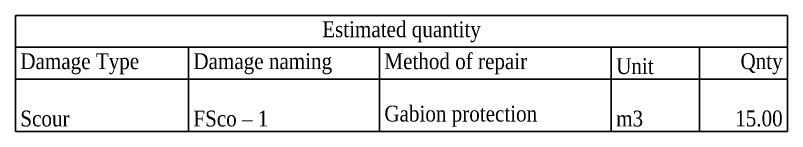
# Model space of a CAD drawing. Header units: inches. Extents: x 40 to 133.2, y -14.3 to 41.6.
# Drawn here: x 124.4 to 133.16, y 4.64 to 5.96 of the extents above; entities that cross this region are included whole.
import ezdxf

# ---------------------------------------------------------------- set-up
doc = ezdxf.new("R2010")
doc.units = ezdxf.units.IN
doc.header["$MEASUREMENT"] = 0
doc.styles.get("Standard").update_dxf_attribs({"font": 'GARA.TTF'})

msp = doc.modelspace()

# ---------------------------------------------------------------- linework, layer by layer
for p, q in [((124.4025, 5.9579), (126.3654, 5.9579)), ((124.4025, 5.9579), (124.4025, 5.5959)), ((126.3654, 5.9579), (128.5321, 5.9579)), ((128.5321, 5.9579), (131.1617, 5.9579)), ((131.1617, 5.9579), (132.1617, 5.9579)), ((132.1617, 5.9579), (133.1617, 5.9579)), ((133.1617, 5.9579), (133.1617, 5.5959)), ((124.4025, 5.5959), (126.3654, 5.5959)), ((124.4025, 5.5959), (124.4025, 5.2337)), ((126.3654, 5.5959), (128.5321, 5.5959)), ((126.3654, 5.5959), (126.3654, 5.2337)), ((128.5321, 5.5959), (131.1617, 5.5959)), ((128.5321, 5.5959), (128.5321, 5.2337)), ((131.1617, 5.5959), (132.1617, 5.5959)), ((131.1617, 5.5959), (131.1617, 5.2337)), ((132.1617, 5.5959), (133.1617, 5.5959)), ((132.1617, 5.5959), (132.1617, 5.2337)), ((133.1617, 5.5959), (133.1617, 5.2337)), ((124.4025, 5.2337), (126.3654, 5.2337)), ((124.4025, 5.2337), (124.4025, 4.6385)), ((126.3654, 5.2337), (128.5321, 5.2337)), ((126.3654, 5.2337), (126.3654, 4.6385)), ((128.5321, 5.2337), (131.1617, 5.2337)), ((128.5321, 5.2337), (128.5321, 4.6385)), ((131.1617, 5.2337), (132.1617, 5.2337)), ((131.1617, 5.2337), (131.1617, 4.6385)), ((132.1617, 5.2337), (133.1617, 5.2337)), ((132.1617, 5.2337), (132.1617, 4.6385)), ((133.1617, 5.2337), (133.1617, 4.6385)), ((124.4025, 4.6385), (126.3654, 4.6385)), ((126.3654, 4.6385), (128.5321, 4.6385)), ((128.5321, 4.6385), (131.1617, 4.6385)), ((131.1617, 4.6385), (132.1617, 4.6385)), ((132.1617, 4.6385), (133.1617, 4.6385))]:
    msp.add_line(p, q)

# ---------------------------------------------------------------- texts
at = {"char_height": 0.18}
for s, insert, width, attachment_point in [('Estimated quantity', (128.7821, 5.6515), 8.648148, 8), ('Damage Type', (124.458, 5.2892), 1.851852, 7), ('Damage naming', (126.421, 5.2892), 2.055556, 7), ('Method of repair', (128.5877, 5.2892), 2.518519, 7), ('Qnty', (133.1062, 5.2892), 0.888889, 9), ('Unit', (131.2173, 5.2892), 0.888889, 7), ('Gabion protection', (128.5877, 4.6941), 2.518519, 7), ('Scour', (124.458, 4.6941), 1.851852, 7), ('FSco – 1', (126.421, 4.6941), 2.055556, 7), ('m3', (131.2173, 4.6941), 0.888889, 7), ('15.00', (133.1062, 4.6941), 0.888889, 9)]:
    msp.add_mtext(s, dxfattribs=dict(at, insert=insert, width=width, attachment_point=attachment_point))

doc.saveas('drawing.dxf')
